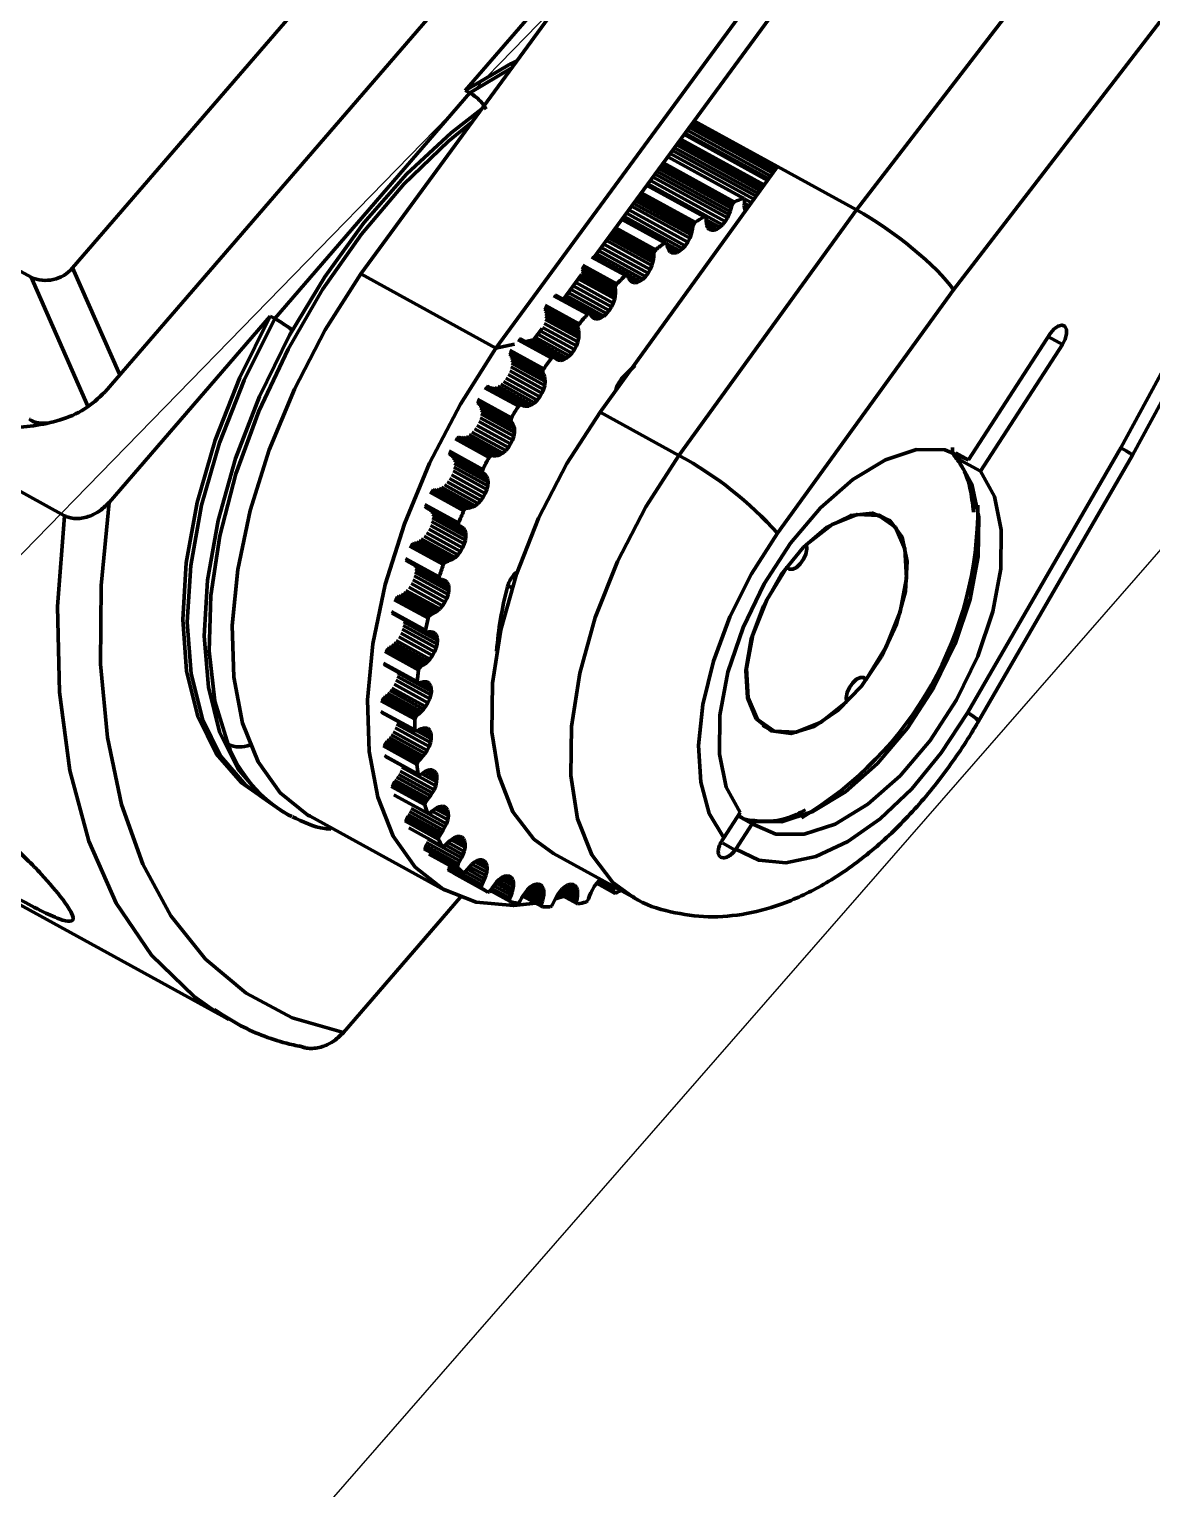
# Model space of a CAD drawing. Header units: millimetres. Extents: x -419 to 9215, y 1224 to 3301.
# Drawn here: x 231.34 to 268.41, y 2658.71 to 2706.91 of the extents above; entities that cross this region are included whole.
import ezdxf

# ---------------------------------------------------------------- set-up
doc = ezdxf.new("R2010")
doc.units = ezdxf.units.MM
doc.layers.add('Net 0.35', color=20, linetype='Continuous', lineweight=35)
doc.layers.add('Net 0.7', color=7, linetype='Continuous', lineweight=70)
doc.styles.get("Standard").update_dxf_attribs({"font": 'arial.ttf'})
doc.dimstyles.new('SLDDIMSTYLE0', dxfattribs={"dimtxt": 0.18, "dimasz": 3.302, "dimexe": 0, "dimexo": 0.0625, "dimgap": 0, "dimtad": 0, "dimtih": 1, "dimtoh": 1, "dimdec": 0, "dimrnd": 1e-09, "dimzin": 0, "dimdsep": 46, "dimtxsty": 'Standard', "dimsah": 1, "dimcen": 0.09, "dimadec": 0, "dimazin": 0, "dimtfac": 3.302, "dimtdec": 0, "dimtofl": 0, "dimtmove": 0, "dimatfit": 3, "dimfxl": 1, "dimfrac": 2, "dimtolj": 1, "dimtzin": 0, "dimarcsym": 0})
doc.dimstyles.new('SLDDIMSTYLE1', dxfattribs={"dimtxt": 0.18, "dimasz": 1.016, "dimexe": 0, "dimexo": 0.0625, "dimgap": 0, "dimtad": 0, "dimtih": 1, "dimtoh": 1, "dimdec": 0, "dimrnd": 1e-09, "dimzin": 0, "dimdsep": 46, "dimtxsty": 'Standard', "dimblk1": 'DOT', "dimblk2": 'DOT', "dimsah": 1, "dimcen": 0.09, "dimadec": 0, "dimazin": 0, "dimtfac": 1.016, "dimtdec": 0, "dimtofl": 0, "dimtmove": 0, "dimatfit": 3, "dimldrblk": 'DOT', "dimfxl": 1, "dimfrac": 2, "dimtolj": 1, "dimtzin": 0, "dimarcsym": 0})

# ---------------------------------------------------------------- blocks, each defined once
blk = doc.blocks.new('_Dot')
at = {"color": 0, "linetype": 'ByBlock', "lineweight": -2}
blk.add_line((-0.5, 0), (-1, 0), dxfattribs=at)
at = {"color": 0, "linetype": 'ByBlock', "const_width": 0.5}
blk.add_lwpolyline([(-0.25, 0, 1), (0.25, 0, 1)], format="xyb", close=True, dxfattribs=at)

msp = doc.modelspace()

# ---------------------------------------------------------------- linework, layer by layer
at = {"layer": 'Net 0.7', "color": 7, "linetype": 'Continuous', "lineweight": 70}
for p, q in [((279.267, 2740.727), (246.754, 2696.375)), ((278.033, 2737.619), (250.004, 2699.385)), ((258.657, 2700.94), (274.948, 2722.109)), ((278.108, 2719.411), (261.866, 2698.305)), ((267.393, 2693.084), (280.444, 2717.205)), ((267.779, 2692.843), (280.851, 2717.002)), ((253.584, 2714.231), (242.29, 2698.825)), ((252.273, 2712.443), (245.745, 2704.888)), ((232.77, 2699.026), (244.114, 2712.153)), ((233.851, 2694.931), (248.861, 2712.302)), ((217.792, 2706.189), (231.406, 2698.717)), ((245.894, 2704.806), (239.452, 2697.351)), ((245.745, 2704.888), (245.894, 2704.806)), ((255.957, 2702.237), (253.204, 2703.749)), ((256.004, 2702.301), (253.25, 2703.812)), ((256.033, 2702.342), (253.28, 2703.853)), ((253.3, 2703.88), (256.053, 2702.369)), ((255.583, 2701.719), (252.825, 2703.233)), ((255.617, 2701.767), (252.86, 2703.28)), ((255.726, 2701.917), (252.97, 2703.43)), ((255.761, 2701.966), (253.005, 2703.479)), ((255.829, 2702.059), (253.074, 2703.572)), ((255.897, 2702.153), (253.142, 2703.665)), ((255.274, 2701.291), (252.513, 2702.807)), ((255.344, 2701.389), (252.584, 2702.904)), ((255.412, 2701.482), (252.652, 2702.996)), ((255.478, 2701.573), (252.719, 2703.088)), ((255.537, 2701.655), (252.778, 2703.169)), ((232.512, 2690.843), (211.681, 2702.276)), ((256.053, 2702.369), (250.195, 2694.259)), ((254.523, 2700.994), (252.142, 2702.301)), ((254.546, 2701.088), (252.198, 2702.376)), ((254.577, 2701.159), (252.244, 2702.44)), ((254.627, 2701.206), (252.283, 2702.493)), ((254.916, 2701.323), (252.427, 2702.689)), ((254.957, 2701.313), (252.434, 2702.698)), ((256.053, 2702.369), (258.657, 2700.94)), ((253.675, 2700.71), (251.75, 2701.766)), ((254.236, 2700.449), (251.775, 2701.8)), ((254.323, 2700.553), (251.854, 2701.908)), ((254.401, 2700.677), (251.942, 2702.027)), ((254.45, 2700.785), (252.012, 2702.123)), ((254.49, 2700.889), (252.078, 2702.213)), ((253.249, 2700.319), (251.424, 2701.321)), ((253.262, 2700.409), (251.475, 2701.39)), ((253.286, 2700.481), (251.519, 2701.451)), ((253.334, 2700.535), (251.561, 2701.508)), ((253.63, 2700.709), (251.737, 2701.748)), ((254.957, 2701.313), (254.916, 2701.323)), ((254.967, 2701.259), (254.957, 2701.313)), ((255.191, 2701.175), (254.959, 2701.303)), ((253.009, 2699.759), (251.062, 2700.828)), ((253.09, 2699.874), (251.146, 2700.941)), ((253.158, 2700.005), (251.233, 2701.061)), ((253.197, 2700.113), (251.301, 2701.154)), ((253.227, 2700.217), (251.364, 2701.239)), ((252.799, 2692.829), (258.657, 2700.94)), ((254.49, 2700.889), (254.45, 2700.785)), ((254.523, 2700.994), (254.49, 2700.889)), ((254.546, 2701.088), (254.523, 2700.994)), ((254.577, 2701.159), (254.546, 2701.088)), ((254.627, 2701.206), (254.577, 2701.159)), ((254.957, 2701.079), (254.958, 2701.171)), ((254.965, 2700.994), (254.957, 2701.079)), ((254.958, 2701.171), (254.967, 2701.259)), ((255.117, 2701.073), (254.958, 2701.161)), ((255.055, 2700.988), (254.961, 2701.04)), ((254.981, 2700.913), (254.965, 2700.994)), ((255.008, 2700.923), (254.975, 2700.941)), ((254.99, 2700.897), (254.981, 2700.913)), ((252.03, 2699.626), (250.712, 2700.349)), ((252.326, 2699.852), (250.915, 2700.627)), ((252.373, 2699.863), (250.934, 2700.653)), ((252.921, 2699.663), (250.987, 2700.725)), ((253.249, 2700.319), (253.227, 2700.217)), ((253.262, 2700.409), (253.249, 2700.319)), ((253.286, 2700.481), (253.262, 2700.409)), ((253.334, 2700.535), (253.286, 2700.481)), ((253.675, 2700.71), (253.63, 2700.709)), ((253.692, 2700.662), (253.675, 2700.71)), ((253.694, 2700.581), (253.692, 2700.662)), ((254.144, 2700.366), (253.693, 2700.613)), ((253.705, 2700.498), (253.694, 2700.581)), ((253.724, 2700.423), (253.705, 2700.498)), ((254.051, 2700.307), (253.705, 2700.496)), ((253.751, 2700.353), (253.724, 2700.423)), ((253.961, 2700.274), (253.733, 2700.4)), ((253.808, 2700.297), (253.751, 2700.353)), ((253.879, 2700.271), (253.779, 2700.326)), ((254.144, 2700.366), (254.051, 2700.307)), ((254.236, 2700.449), (254.144, 2700.366)), ((254.323, 2700.553), (254.236, 2700.449)), ((254.401, 2700.677), (254.323, 2700.553)), ((254.45, 2700.785), (254.401, 2700.677)), ((251.907, 2699.105), (250.404, 2699.93)), ((251.935, 2699.212), (250.468, 2700.017)), ((251.954, 2699.313), (250.526, 2700.097)), ((251.965, 2699.411), (250.58, 2700.17)), ((251.967, 2699.495), (250.625, 2700.232)), ((251.985, 2699.566), (250.667, 2700.289)), ((252.373, 2699.863), (252.326, 2699.852)), ((252.398, 2699.825), (252.373, 2699.863)), ((253.09, 2699.874), (253.009, 2699.759)), ((253.158, 2700.005), (253.09, 2699.874)), ((253.197, 2700.113), (253.158, 2700.005)), ((253.227, 2700.217), (253.197, 2700.113)), ((253.879, 2700.271), (253.808, 2700.297)), ((253.961, 2700.274), (253.879, 2700.271)), ((254.051, 2700.307), (253.961, 2700.274)), ((251.032, 2698.772), (249.916, 2699.385)), ((251.082, 2698.794), (249.966, 2699.406)), ((251.512, 2698.584), (250.019, 2699.404)), ((251.605, 2698.651), (250.08, 2699.488)), ((251.695, 2698.741), (250.153, 2699.587)), ((251.778, 2698.849), (250.233, 2699.697)), ((251.85, 2698.971), (250.318, 2699.812)), ((251.965, 2699.411), (251.954, 2699.313)), ((251.967, 2699.495), (251.965, 2699.411)), ((251.985, 2699.566), (251.967, 2699.495)), ((252.03, 2699.626), (251.985, 2699.566)), ((252.411, 2699.752), (252.398, 2699.825)), ((252.829, 2699.588), (252.398, 2699.824)), ((252.432, 2699.68), (252.411, 2699.752)), ((252.736, 2699.537), (252.423, 2699.709)), ((252.462, 2699.616), (252.432, 2699.68)), ((252.648, 2699.515), (252.461, 2699.617)), ((252.5, 2699.559), (252.462, 2699.616)), ((252.568, 2699.521), (252.5, 2699.559)), ((252.648, 2699.515), (252.568, 2699.521)), ((252.736, 2699.537), (252.648, 2699.515)), ((252.829, 2699.588), (252.736, 2699.537)), ((252.921, 2699.663), (252.829, 2699.588)), ((253.009, 2699.759), (252.921, 2699.663)), ((250.692, 2698.365), (249.576, 2698.978)), ((250.7, 2698.289), (249.584, 2698.901)), ((250.702, 2698.434), (249.586, 2699.046)), ((250.742, 2698.498), (249.626, 2699.111)), ((251.85, 2698.971), (251.778, 2698.849)), ((251.907, 2699.105), (251.85, 2698.971)), ((251.935, 2699.212), (251.907, 2699.105)), ((251.954, 2699.313), (251.935, 2699.212)), ((246.754, 2696.375), (242.29, 2698.825)), ((249.584, 2698.811), (248.982, 2697.99)), ((250.57, 2697.737), (249.305, 2698.431)), ((250.631, 2697.865), (249.39, 2698.546)), ((250.676, 2697.999), (249.473, 2698.659)), ((250.692, 2698.102), (249.531, 2698.739)), ((250.7, 2698.198), (249.584, 2698.811)), ((250.702, 2698.434), (250.692, 2698.365)), ((250.742, 2698.498), (250.702, 2698.434)), ((251.082, 2698.794), (251.032, 2698.772)), ((251.113, 2698.764), (251.082, 2698.794)), ((251.136, 2698.701), (251.113, 2698.764)), ((251.168, 2698.641), (251.136, 2698.701)), ((251.42, 2698.543), (251.137, 2698.699)), ((251.208, 2698.591), (251.168, 2698.641)), ((251.334, 2698.53), (251.196, 2698.606)), ((251.256, 2698.549), (251.208, 2698.591)), ((251.334, 2698.53), (251.256, 2698.549)), ((251.42, 2698.543), (251.334, 2698.53)), ((251.512, 2698.584), (251.42, 2698.543)), ((251.605, 2698.651), (251.512, 2698.584)), ((251.695, 2698.741), (251.605, 2698.651)), ((251.778, 2698.849), (251.695, 2698.741)), ((249.777, 2697.493), (248.661, 2698.105)), ((249.828, 2697.524), (248.713, 2698.136)), ((249.866, 2697.505), (248.75, 2698.117)), ((250.224, 2697.377), (249.018, 2698.039)), ((250.317, 2697.436), (249.075, 2698.118)), ((250.409, 2697.518), (249.145, 2698.212)), ((250.494, 2697.62), (249.223, 2698.318)), ((250.676, 2697.999), (250.631, 2697.865)), ((250.692, 2698.102), (250.676, 2697.999)), ((250.692, 2698.365), (250.7, 2698.289)), ((250.7, 2698.198), (250.692, 2698.102)), ((250.7, 2698.289), (250.7, 2698.198)), ((261.866, 2698.305), (256.056, 2690.26)), ((239.303, 2697.433), (233.982, 2691.275)), ((239.303, 2697.433), (239.452, 2697.351)), ((249.463, 2697.046), (248.347, 2697.658)), ((249.465, 2697.11), (248.35, 2697.722)), ((249.481, 2696.978), (248.366, 2697.591)), ((249.493, 2696.896), (248.377, 2697.509)), ((249.497, 2696.808), (248.381, 2697.421)), ((249.501, 2697.177), (248.385, 2697.79)), ((249.828, 2697.524), (249.777, 2697.493)), ((249.866, 2697.505), (249.828, 2697.524)), ((249.898, 2697.453), (249.866, 2697.505)), ((250.132, 2697.345), (249.878, 2697.485)), ((249.94, 2697.407), (249.898, 2697.453)), ((250.317, 2697.436), (250.224, 2697.377)), ((250.409, 2697.518), (250.317, 2697.436)), ((250.494, 2697.62), (250.409, 2697.518)), ((250.57, 2697.737), (250.494, 2697.62)), ((250.631, 2697.865), (250.57, 2697.737)), ((248.277, 2697.029), (248, 2696.651)), ((249.345, 2696.326), (248.216, 2696.946)), ((249.411, 2696.45), (248.295, 2697.062)), ((249.461, 2696.579), (248.345, 2697.192)), ((249.492, 2696.711), (248.376, 2697.323)), ((249.465, 2697.11), (249.463, 2697.046)), ((249.463, 2697.046), (249.481, 2696.978)), ((249.501, 2697.177), (249.465, 2697.11)), ((249.481, 2696.978), (249.493, 2696.896)), ((249.99, 2697.37), (249.94, 2697.407)), ((250.047, 2697.344), (249.965, 2697.389)), ((250.047, 2697.344), (249.99, 2697.37)), ((250.132, 2697.345), (250.047, 2697.344)), ((250.224, 2697.377), (250.132, 2697.345)), ((248.591, 2696.043), (247.475, 2696.655)), ((248.642, 2696.083), (247.526, 2696.695)), ((248.684, 2696.074), (247.568, 2696.687)), ((248.899, 2695.971), (247.783, 2696.584)), ((248.991, 2695.993), (247.875, 2696.605)), ((248, 2696.651), (247.891, 2696.51)), ((249.085, 2696.043), (247.969, 2696.656)), ((249.178, 2696.118), (248.06, 2696.732)), ((249.266, 2696.214), (248.135, 2696.835)), ((249.461, 2696.579), (249.411, 2696.45)), ((249.492, 2696.711), (249.461, 2696.579)), ((249.497, 2696.808), (249.492, 2696.711)), ((249.493, 2696.896), (249.497, 2696.808)), ((262.361, 2692.683), (265.071, 2696.866)), ((265.464, 2696.494), (262.755, 2692.311)), ((248.304, 2695.623), (247.188, 2696.236)), ((248.309, 2695.565), (247.193, 2696.178)), ((248.333, 2695.693), (247.217, 2696.305)), ((248.338, 2695.508), (247.222, 2696.121)), ((248.36, 2695.437), (247.245, 2696.05)), ((248.642, 2696.083), (248.591, 2696.043)), ((248.684, 2696.074), (248.642, 2696.083)), ((248.725, 2696.035), (248.684, 2696.074)), ((248.834, 2695.982), (248.709, 2696.05)), ((248.777, 2696.003), (248.725, 2696.035)), ((248.834, 2695.982), (248.777, 2696.003)), ((248.899, 2695.971), (248.834, 2695.982)), ((248.991, 2695.993), (248.899, 2695.971)), ((249.085, 2696.043), (248.991, 2695.993)), ((249.178, 2696.118), (249.085, 2696.043)), ((249.266, 2696.214), (249.178, 2696.118)), ((249.345, 2696.326), (249.266, 2696.214)), ((249.411, 2696.45), (249.345, 2696.326)), ((248.273, 2694.888), (247.157, 2695.5)), ((248.328, 2695.015), (247.213, 2695.627)), ((248.366, 2695.143), (247.25, 2695.756)), ((248.375, 2695.358), (247.259, 2695.971)), ((248.383, 2695.27), (247.267, 2695.882)), ((248.333, 2695.693), (248.304, 2695.623)), ((248.304, 2695.623), (248.309, 2695.565)), ((248.309, 2695.565), (248.338, 2695.508)), ((248.338, 2695.508), (248.36, 2695.437)), ((250.947, 2695.405), (251.341, 2695.807)), ((247.498, 2694.454), (246.382, 2695.067)), ((247.548, 2694.503), (246.432, 2695.115)), ((247.594, 2694.505), (246.479, 2695.118)), ((247.644, 2694.479), (246.528, 2695.092)), ((247.703, 2694.462), (246.587, 2695.075)), ((247.767, 2694.457), (246.651, 2695.069)), ((247.838, 2694.462), (246.722, 2695.075)), ((247.934, 2694.503), (246.818, 2695.116)), ((248.029, 2694.571), (246.913, 2695.183)), ((248.12, 2694.66), (247.004, 2695.273)), ((248.202, 2694.768), (247.084, 2695.381)), ((248.328, 2695.015), (248.273, 2694.888)), ((248.366, 2695.143), (248.328, 2695.015)), ((248.36, 2695.437), (248.375, 2695.358)), ((248.383, 2695.27), (248.366, 2695.143)), ((248.375, 2695.358), (248.383, 2695.27)), ((247.243, 2694.008), (246.127, 2694.621)), ((247.256, 2693.957), (246.14, 2694.569)), ((247.266, 2694.078), (246.15, 2694.691)), ((248.029, 2694.571), (247.934, 2694.503)), ((248.12, 2694.66), (248.029, 2694.571)), ((248.202, 2694.768), (248.12, 2694.66)), ((248.273, 2694.888), (248.202, 2694.768)), ((247.293, 2693.912), (246.177, 2694.525)), ((247.327, 2693.853), (246.211, 2694.466)), ((247.346, 2693.464), (246.23, 2694.077)), ((247.353, 2693.786), (246.237, 2694.398)), ((247.37, 2693.589), (246.254, 2694.202)), ((247.372, 2693.707), (246.256, 2694.32)), ((247.266, 2694.078), (247.243, 2694.008)), ((247.548, 2694.503), (247.498, 2694.454)), ((247.594, 2694.505), (247.548, 2694.503)), ((247.644, 2694.479), (247.594, 2694.505)), ((247.703, 2694.462), (247.644, 2694.479)), ((247.767, 2694.457), (247.703, 2694.462)), ((247.838, 2694.462), (247.767, 2694.457)), ((247.934, 2694.503), (247.838, 2694.462)), ((250.195, 2694.259), (252.799, 2692.829)), ((247.08, 2692.993), (245.964, 2693.606)), ((247.166, 2693.095), (246.05, 2693.708)), ((247.241, 2693.212), (246.125, 2693.824)), ((247.302, 2693.336), (246.186, 2693.949)), ((247.243, 2694.008), (247.256, 2693.957)), ((247.256, 2693.957), (247.293, 2693.912)), ((247.293, 2693.912), (247.327, 2693.853)), ((247.327, 2693.853), (247.353, 2693.786)), ((247.37, 2693.589), (247.346, 2693.464)), ((247.353, 2693.786), (247.372, 2693.707)), ((247.372, 2693.707), (247.37, 2693.589)), ((246.524, 2692.763), (245.408, 2693.376)), ((246.571, 2692.818), (245.456, 2693.431)), ((246.621, 2692.832), (245.505, 2693.444)), ((246.677, 2692.82), (245.561, 2693.432)), ((246.743, 2692.818), (245.627, 2693.431)), ((246.813, 2692.828), (245.697, 2693.441)), ((246.888, 2692.85), (245.772, 2693.463)), ((246.986, 2692.91), (245.871, 2693.522)), ((247.166, 2693.095), (247.08, 2692.993)), ((247.241, 2693.212), (247.166, 2693.095)), ((247.302, 2693.336), (247.241, 2693.212)), ((247.346, 2693.464), (247.302, 2693.336)), ((262.326, 2684.337), (267.393, 2693.084)), ((246.306, 2692.3), (245.19, 2692.913)), ((246.322, 2692.369), (245.206, 2692.981)), ((246.327, 2692.257), (245.211, 2692.87)), ((246.372, 2692.225), (245.256, 2692.838)), ((246.416, 2692.18), (245.3, 2692.793)), ((246.452, 2692.125), (245.336, 2692.738)), ((246.482, 2692.059), (245.366, 2692.671)), ((246.571, 2692.818), (246.524, 2692.763)), ((246.621, 2692.832), (246.571, 2692.818)), ((246.677, 2692.82), (246.621, 2692.832)), ((246.743, 2692.818), (246.677, 2692.82)), ((246.813, 2692.828), (246.743, 2692.818)), ((246.888, 2692.85), (246.813, 2692.828)), ((246.986, 2692.91), (246.888, 2692.85)), ((247.08, 2692.993), (246.986, 2692.91)), ((261.936, 2692.916), (262.361, 2692.683)), ((262.755, 2692.311), (262.011, 2692.719)), ((262.691, 2684.058), (267.779, 2692.843)), ((246.404, 2691.58), (245.288, 2692.193)), ((246.454, 2691.707), (245.338, 2692.32)), ((246.485, 2691.833), (245.369, 2692.446)), ((246.495, 2691.952), (245.379, 2692.564)), ((246.322, 2692.369), (246.306, 2692.3)), ((246.306, 2692.3), (246.327, 2692.257)), ((246.327, 2692.257), (246.372, 2692.225)), ((246.372, 2692.225), (246.416, 2692.18)), ((246.416, 2692.18), (246.452, 2692.125)), ((246.452, 2692.125), (246.482, 2692.059)), ((245.734, 2691.068), (244.618, 2691.68)), ((245.786, 2691.092), (244.67, 2691.704)), ((245.848, 2691.094), (244.732, 2691.707)), ((245.919, 2691.108), (244.803, 2691.721)), ((245.992, 2691.134), (244.877, 2691.746)), ((246.071, 2691.171), (244.955, 2691.783)), ((246.169, 2691.248), (245.053, 2691.86)), ((246.259, 2691.345), (245.143, 2691.958)), ((246.338, 2691.458), (245.222, 2692.07)), ((246.454, 2691.707), (246.404, 2691.58)), ((246.485, 2691.833), (246.454, 2691.707)), ((246.482, 2692.059), (246.495, 2691.952)), ((246.495, 2691.952), (246.485, 2691.833)), ((245.522, 2690.603), (244.407, 2691.216)), ((245.69, 2691.007), (244.574, 2691.62)), ((246.071, 2691.171), (245.992, 2691.134)), ((246.169, 2691.248), (246.071, 2691.171)), ((246.259, 2691.345), (246.169, 2691.248)), ((246.338, 2691.458), (246.259, 2691.345)), ((246.404, 2691.58), (246.338, 2691.458)), ((245.514, 2690.538), (244.398, 2691.15)), ((245.542, 2690.503), (244.426, 2691.116)), ((245.693, 2690.414), (244.577, 2691.026)), ((245.734, 2690.361), (244.618, 2690.973)), ((245.761, 2690.267), (244.645, 2690.88)), ((245.765, 2690.158), (244.649, 2690.77)), ((245.734, 2691.068), (245.69, 2691.007)), ((245.786, 2691.092), (245.734, 2691.068)), ((245.848, 2691.094), (245.786, 2691.092)), ((245.919, 2691.108), (245.848, 2691.094)), ((245.992, 2691.134), (245.919, 2691.108)), ((259.584, 2690.773), (259.377, 2690.887)), ((245.584, 2689.664), (244.468, 2690.276)), ((245.655, 2689.784), (244.539, 2690.397)), ((245.71, 2689.91), (244.595, 2690.523)), ((245.748, 2690.037), (244.632, 2690.649)), ((245.522, 2690.603), (245.514, 2690.538)), ((245.514, 2690.538), (245.542, 2690.503)), ((245.542, 2690.503), (245.595, 2690.486)), ((245.647, 2690.455), (245.586, 2690.489)), ((245.595, 2690.486), (245.647, 2690.455)), ((245.647, 2690.455), (245.693, 2690.414)), ((245.693, 2690.414), (245.734, 2690.361)), ((245.734, 2690.361), (245.761, 2690.267)), ((245.761, 2690.267), (245.765, 2690.158)), ((245.015, 2689.225), (243.899, 2689.838)), ((245.055, 2689.29), (243.939, 2689.903)), ((245.108, 2689.324), (243.992, 2689.936)), ((245.174, 2689.341), (244.058, 2689.953)), ((245.248, 2689.37), (244.132, 2689.983)), ((245.324, 2689.41), (244.208, 2690.023)), ((245.404, 2689.462), (244.288, 2690.075)), ((245.499, 2689.555), (244.383, 2690.167)), ((245.655, 2689.784), (245.584, 2689.664)), ((245.71, 2689.91), (245.655, 2689.784)), ((245.748, 2690.037), (245.71, 2689.91)), ((245.765, 2690.158), (245.748, 2690.037)), ((257.012, 2689.887), (256.998, 2689.894)), ((244.885, 2688.76), (243.769, 2689.372)), ((244.886, 2688.821), (243.77, 2689.433)), ((244.919, 2688.735), (243.803, 2689.348)), ((245.055, 2689.29), (245.015, 2689.225)), ((245.108, 2689.324), (245.055, 2689.29)), ((245.174, 2689.341), (245.108, 2689.324)), ((245.248, 2689.37), (245.174, 2689.341)), ((245.324, 2689.41), (245.248, 2689.37)), ((245.404, 2689.462), (245.324, 2689.41)), ((245.499, 2689.555), (245.404, 2689.462)), ((245.584, 2689.664), (245.499, 2689.555)), ((245.175, 2688.239), (244.059, 2688.852)), ((245.185, 2688.573), (244.069, 2689.186)), ((245.199, 2688.362), (244.083, 2688.975)), ((245.203, 2688.475), (244.087, 2689.088)), ((244.886, 2688.821), (244.885, 2688.76)), ((244.885, 2688.76), (244.919, 2688.735)), ((256.365, 2689.139), (256.353, 2689.145)), ((244.823, 2687.697), (243.707, 2688.309)), ((244.902, 2687.762), (243.786, 2688.375)), ((244.993, 2687.868), (243.877, 2688.481)), ((245.07, 2687.987), (243.954, 2688.599)), ((245.131, 2688.112), (244.015, 2688.725)), ((244.919, 2688.735), (244.979, 2688.732)), ((244.979, 2688.732), (245.039, 2688.716)), ((245.144, 2688.652), (245.015, 2688.722)), ((245.039, 2688.716), (245.093, 2688.69)), ((245.093, 2688.69), (245.144, 2688.652)), ((245.144, 2688.652), (245.185, 2688.573)), ((245.199, 2688.362), (245.175, 2688.239)), ((245.185, 2688.573), (245.203, 2688.475)), ((245.203, 2688.475), (245.199, 2688.362)), ((244.515, 2687.457), (243.399, 2688.069)), ((244.549, 2687.525), (243.433, 2688.138)), ((244.601, 2687.568), (243.485, 2688.18)), ((244.67, 2687.598), (243.554, 2688.211)), ((244.746, 2687.643), (243.63, 2688.255)), ((244.993, 2687.868), (244.902, 2687.762)), ((245.07, 2687.987), (244.993, 2687.868)), ((245.131, 2688.112), (245.07, 2687.987)), ((245.175, 2688.239), (245.131, 2688.112)), ((244.426, 2687.061), (243.31, 2687.674)), ((244.433, 2687.006), (243.317, 2687.618)), ((244.821, 2686.721), (243.705, 2687.333)), ((244.549, 2687.525), (244.515, 2687.457)), ((244.601, 2687.568), (244.549, 2687.525)), ((244.67, 2687.598), (244.601, 2687.568)), ((244.746, 2687.643), (244.67, 2687.598)), ((244.823, 2687.697), (244.746, 2687.643)), ((244.902, 2687.762), (244.823, 2687.697)), ((244.661, 2686.226), (243.545, 2686.839)), ((244.729, 2686.351), (243.613, 2686.964)), ((244.779, 2686.479), (243.663, 2687.091)), ((244.81, 2686.604), (243.694, 2687.217)), ((244.426, 2687.061), (244.433, 2687.006)), ((244.433, 2687.006), (244.473, 2686.992)), ((244.473, 2686.992), (244.537, 2687.003)), ((244.81, 2686.824), (244.497, 2686.996)), ((244.537, 2687.003), (244.604, 2687.003)), ((244.604, 2687.003), (244.666, 2686.992)), ((244.778, 2686.908), (244.607, 2687.002)), ((244.666, 2686.992), (244.725, 2686.969)), ((244.725, 2686.969), (244.778, 2686.908)), ((244.778, 2686.908), (244.81, 2686.824)), ((244.81, 2686.824), (244.821, 2686.721)), ((244.199, 2685.742), (243.083, 2686.355)), ((244.227, 2685.812), (243.111, 2686.425)), ((244.278, 2685.863), (243.162, 2686.475)), ((244.348, 2685.907), (243.232, 2686.519)), ((244.425, 2685.965), (243.309, 2686.577)), ((244.5, 2686.031), (243.384, 2686.644)), ((244.576, 2686.109), (243.46, 2686.722)), ((244.729, 2686.351), (244.661, 2686.226)), ((244.779, 2686.479), (244.729, 2686.351)), ((244.81, 2686.604), (244.779, 2686.479)), ((244.821, 2686.721), (244.81, 2686.604)), ((244.154, 2685.364), (243.038, 2685.977)), ((244.168, 2685.316), (243.052, 2685.928)), ((244.278, 2685.863), (244.227, 2685.812)), ((244.348, 2685.907), (244.278, 2685.863)), ((244.425, 2685.965), (244.348, 2685.907)), ((244.5, 2686.031), (244.425, 2685.965)), ((244.576, 2686.109), (244.5, 2686.031)), ((244.661, 2686.226), (244.576, 2686.109)), ((217.102, 2685.642), (237.932, 2674.209)), ((244.568, 2684.794), (243.452, 2685.406)), ((244.606, 2684.921), (243.49, 2685.534)), ((244.624, 2685.041), (243.508, 2685.654)), ((244.227, 2685.812), (244.199, 2685.742)), ((258.979, 2685.438), (258.848, 2685.51)), ((244.215, 2684.303), (243.099, 2684.916)), ((244.29, 2684.373), (243.174, 2684.986)), ((244.363, 2684.451), (243.247, 2685.064)), ((244.435, 2684.54), (243.319, 2685.152)), ((244.511, 2684.665), (243.395, 2685.278)), ((244.154, 2685.364), (244.168, 2685.316)), ((244.168, 2685.316), (244.212, 2685.313)), ((244.212, 2685.313), (244.28, 2685.337)), ((244.62, 2685.149), (244.279, 2685.337)), ((244.28, 2685.337), (244.352, 2685.353)), ((244.352, 2685.353), (244.42, 2685.358)), ((244.596, 2685.24), (244.386, 2685.356)), ((244.42, 2685.358), (244.486, 2685.351)), ((244.551, 2685.309), (244.471, 2685.353)), ((244.486, 2685.351), (244.551, 2685.309)), ((244.551, 2685.309), (244.596, 2685.24)), ((244.606, 2684.921), (244.568, 2684.794)), ((244.596, 2685.24), (244.62, 2685.149)), ((244.624, 2685.041), (244.606, 2684.921)), ((244.62, 2685.149), (244.624, 2685.041)), ((244.075, 2684.12), (242.959, 2684.732)), ((244.097, 2684.189), (242.981, 2684.802)), ((244.145, 2684.247), (243.029, 2684.86)), ((244.363, 2684.451), (244.29, 2684.373)), ((244.435, 2684.54), (244.363, 2684.451)), ((244.511, 2684.665), (244.435, 2684.54)), ((244.568, 2684.794), (244.511, 2684.665)), ((244.075, 2683.768), (242.959, 2684.38)), ((244.096, 2683.727), (242.98, 2684.34)), ((244.592, 2683.35), (243.476, 2683.962)), ((244.097, 2684.189), (244.075, 2684.12)), ((244.145, 2684.247), (244.097, 2684.189)), ((244.215, 2684.303), (244.145, 2684.247)), ((244.29, 2684.373), (244.215, 2684.303)), ((244.345, 2682.904), (243.23, 2683.517)), ((244.414, 2682.992), (243.298, 2683.605)), ((244.48, 2683.089), (243.364, 2683.701)), ((244.546, 2683.22), (243.43, 2683.832)), ((244.075, 2683.768), (244.096, 2683.727)), ((244.096, 2683.727), (244.144, 2683.735)), ((244.616, 2683.473), (244.141, 2683.734)), ((244.144, 2683.735), (244.214, 2683.773)), ((244.214, 2683.773), (244.289, 2683.804)), ((244.62, 2683.586), (244.251, 2683.789)), ((244.289, 2683.804), (244.361, 2683.824)), ((244.603, 2683.683), (244.351, 2683.821)), ((244.361, 2683.824), (244.433, 2683.834)), ((244.566, 2683.759), (244.431, 2683.833)), ((244.433, 2683.834), (244.509, 2683.811)), ((244.509, 2683.811), (244.566, 2683.759)), ((244.566, 2683.759), (244.603, 2683.683)), ((244.616, 2683.473), (244.592, 2683.35)), ((244.603, 2683.683), (244.62, 2683.586)), ((244.62, 2683.586), (244.616, 2683.473)), ((255.552, 2683.918), (255.759, 2683.804)), ((244.147, 2682.625), (243.031, 2683.237)), ((244.161, 2682.693), (243.045, 2683.305)), ((244.206, 2682.757), (243.09, 2683.369)), ((244.274, 2682.823), (243.158, 2683.436)), ((244.414, 2682.992), (244.345, 2682.904)), ((244.48, 2683.089), (244.414, 2682.992)), ((244.546, 2683.22), (244.48, 2683.089)), ((244.592, 2683.35), (244.546, 2683.22)), ((244.19, 2682.307), (243.074, 2682.919)), ((244.218, 2682.275), (243.102, 2682.888)), ((244.766, 2681.923), (243.65, 2682.535)), ((244.161, 2682.693), (244.147, 2682.625)), ((244.206, 2682.757), (244.161, 2682.693)), ((244.274, 2682.823), (244.206, 2682.757)), ((244.345, 2682.904), (244.274, 2682.823)), ((244.459, 2681.424), (243.343, 2682.037)), ((244.523, 2681.501), (243.407, 2682.113)), ((244.59, 2681.591), (243.474, 2682.203)), ((244.652, 2681.686), (243.536, 2682.298)), ((244.712, 2681.789), (243.596, 2682.401)), ((244.19, 2682.307), (244.218, 2682.275)), ((244.218, 2682.275), (244.269, 2682.293)), ((244.269, 2682.293), (244.339, 2682.344)), ((244.798, 2682.051), (244.307, 2682.321)), ((244.339, 2682.344), (244.416, 2682.39)), ((244.809, 2682.168), (244.411, 2682.387)), ((244.416, 2682.39), (244.491, 2682.425)), ((244.491, 2682.425), (244.567, 2682.451)), ((244.799, 2682.271), (244.508, 2682.431)), ((244.567, 2682.451), (244.651, 2682.448)), ((244.769, 2682.354), (244.595, 2682.45)), ((244.651, 2682.448), (244.719, 2682.414)), ((244.719, 2682.414), (244.769, 2682.354)), ((244.798, 2682.051), (244.766, 2681.923)), ((244.769, 2682.354), (244.799, 2682.271)), ((244.809, 2682.168), (244.798, 2682.051)), ((244.799, 2682.271), (244.809, 2682.168)), ((239.032, 2681.549), (239.034, 2681.548)), ((244.412, 2681.292), (243.296, 2681.904)), ((244.419, 2681.356), (243.303, 2681.969)), ((244.498, 2681.014), (243.382, 2681.627)), ((244.533, 2680.992), (243.417, 2681.605)), ((244.59, 2681.591), (244.523, 2681.501)), ((244.652, 2681.686), (244.59, 2681.591)), ((244.712, 2681.789), (244.652, 2681.686)), ((244.766, 2681.923), (244.712, 2681.789)), ((239.744, 2681.049), (239.893, 2680.968)), ((245.018, 2680.461), (243.902, 2681.074)), ((245.073, 2680.562), (243.957, 2681.175)), ((244.419, 2681.356), (244.412, 2681.292)), ((244.459, 2681.424), (244.419, 2681.356)), ((244.523, 2681.501), (244.459, 2681.424)), ((244.585, 2681.021), (244.654, 2681.083)), ((244.654, 2681.083), (244.73, 2681.142)), ((245.165, 2680.803), (244.654, 2681.083)), ((244.73, 2681.142), (244.807, 2681.192)), ((245.184, 2680.926), (244.757, 2681.16)), ((244.807, 2681.192), (244.885, 2681.233)), ((245.181, 2681.035), (244.852, 2681.215)), ((244.885, 2681.233), (244.976, 2681.25)), ((245.157, 2681.125), (244.942, 2681.243)), ((244.976, 2681.25), (245.053, 2681.236)), ((245.114, 2681.193), (245.028, 2681.24)), ((245.053, 2681.236), (245.114, 2681.193)), ((245.114, 2681.193), (245.157, 2681.125)), ((245.157, 2681.125), (245.181, 2681.035)), ((245.181, 2681.035), (245.184, 2680.926)), ((254.28, 2680.206), (254.821, 2681.041)), ((239.893, 2680.968), (240.011, 2680.905)), ((240.62, 2680.914), (245.083, 2678.464)), ((244.864, 2680.21), (243.748, 2680.822)), ((244.864, 2680.149), (243.748, 2680.762)), ((244.898, 2680.28), (243.782, 2680.893)), ((244.958, 2680.364), (243.842, 2680.977)), ((244.498, 2681.014), (244.533, 2680.992)), ((244.533, 2680.992), (244.585, 2681.021)), ((245.124, 2680.669), (244.534, 2680.993)), ((245.073, 2680.562), (245.018, 2680.461)), ((245.124, 2680.669), (245.073, 2680.562)), ((245.165, 2680.803), (245.124, 2680.669)), ((245.184, 2680.926), (245.165, 2680.803)), ((255.214, 2680.669), (254.673, 2679.834)), ((254.746, 2680.926), (255.214, 2680.669)), ((244.992, 2679.919), (243.876, 2680.532)), ((245.62, 2679.542), (244.504, 2680.155)), ((244.898, 2680.28), (244.864, 2680.21)), ((244.864, 2680.21), (244.864, 2680.149)), ((244.958, 2680.364), (244.898, 2680.28)), ((245.018, 2680.461), (244.958, 2680.364)), ((245.15, 2680.018), (245.225, 2680.089)), ((245.225, 2680.089), (245.301, 2680.152)), ((245.735, 2679.885), (245.28, 2680.135)), ((245.301, 2680.152), (245.38, 2680.208)), ((245.74, 2680), (245.372, 2680.202)), ((245.38, 2680.208), (245.476, 2680.244)), ((245.723, 2680.098), (245.464, 2680.24)), ((245.476, 2680.244), (245.56, 2680.25)), ((245.686, 2680.174), (245.55, 2680.249)), ((245.56, 2680.25), (245.631, 2680.226)), ((245.631, 2680.226), (245.686, 2680.174)), ((245.686, 2680.174), (245.723, 2680.098)), ((245.723, 2680.098), (245.74, 2680)), ((254.28, 2680.206), (254.257, 2680.172)), ((245.486, 2679.278), (244.37, 2679.891)), ((245.494, 2679.224), (244.378, 2679.837)), ((245.514, 2679.35), (244.398, 2679.963)), ((245.567, 2679.44), (244.451, 2680.053)), ((245.66, 2679.046), (244.544, 2679.659)), ((244.992, 2679.919), (245.032, 2679.908)), ((245.032, 2679.908), (245.084, 2679.946)), ((245.084, 2679.946), (245.15, 2680.018)), ((245.666, 2679.646), (245.096, 2679.959)), ((245.708, 2679.754), (245.178, 2680.045)), ((245.666, 2679.646), (245.62, 2679.542)), ((245.708, 2679.754), (245.666, 2679.646)), ((245.735, 2679.885), (245.708, 2679.754)), ((245.74, 2680), (245.735, 2679.885)), ((248.659, 2679.687), (251.263, 2678.258)), ((254.651, 2679.8), (254.673, 2679.834)), ((246.271, 2678.583), (245.155, 2679.196)), ((246.287, 2678.536), (245.171, 2679.149)), ((246.292, 2678.655), (245.177, 2679.267)), ((245.514, 2679.35), (245.486, 2679.278)), ((245.486, 2679.278), (245.494, 2679.224)), ((245.567, 2679.44), (245.514, 2679.35)), ((245.62, 2679.542), (245.567, 2679.44)), ((245.756, 2679.092), (245.818, 2679.173)), ((246.382, 2678.853), (245.813, 2679.166)), ((245.818, 2679.173), (245.889, 2679.255)), ((246.419, 2678.957), (245.885, 2679.25)), ((245.889, 2679.255), (245.963, 2679.329)), ((245.963, 2679.329), (246.041, 2679.398)), ((246.45, 2679.065), (245.965, 2679.331)), ((246.041, 2679.398), (246.139, 2679.453)), ((246.463, 2679.19), (246.062, 2679.41)), ((246.139, 2679.453), (246.229, 2679.478)), ((246.454, 2679.295), (246.157, 2679.458)), ((246.229, 2679.478), (246.308, 2679.473)), ((246.423, 2679.379), (246.245, 2679.477)), ((246.308, 2679.473), (246.374, 2679.439)), ((246.374, 2679.439), (246.423, 2679.379)), ((246.423, 2679.379), (246.454, 2679.295)), ((246.463, 2679.19), (246.45, 2679.065)), ((246.454, 2679.295), (246.463, 2679.19)), ((246.488, 2678.415), (245.372, 2679.027)), ((245.66, 2679.046), (245.704, 2679.045)), ((245.704, 2679.045), (245.756, 2679.092)), ((246.339, 2678.749), (245.74, 2679.077)), ((246.292, 2678.655), (246.271, 2678.583)), ((246.339, 2678.749), (246.292, 2678.655)), ((246.382, 2678.853), (246.339, 2678.749)), ((246.419, 2678.957), (246.382, 2678.853)), ((246.45, 2679.065), (246.419, 2678.957)), ((246.641, 2678.566), (246.708, 2678.656)), ((246.708, 2678.656), (246.778, 2678.741)), ((247.288, 2678.409), (246.748, 2678.706)), ((246.778, 2678.741), (246.853, 2678.821)), ((247.315, 2678.513), (246.819, 2678.785)), ((246.853, 2678.821), (246.951, 2678.895)), ((247.334, 2678.617), (246.899, 2678.856)), ((246.951, 2678.895), (247.045, 2678.938)), ((247.333, 2678.733), (246.998, 2678.916)), ((247.045, 2678.938), (247.13, 2678.952)), ((247.309, 2678.826), (247.091, 2678.945)), ((247.13, 2678.952), (247.205, 2678.937)), ((247.266, 2678.894), (247.178, 2678.942)), ((247.205, 2678.937), (247.266, 2678.894)), ((247.266, 2678.894), (247.309, 2678.826)), ((247.309, 2678.826), (247.333, 2678.733)), ((247.333, 2678.733), (247.334, 2678.617)), ((247.894, 2678.581), (247.989, 2678.642)), ((248.34, 2678.42), (247.965, 2678.626)), ((247.989, 2678.642), (248.08, 2678.675)), ((248.324, 2678.524), (248.062, 2678.668)), ((248.08, 2678.675), (248.162, 2678.679)), ((248.287, 2678.602), (248.149, 2678.678)), ((248.162, 2678.679), (248.232, 2678.654)), ((248.232, 2678.654), (248.287, 2678.602)), ((249.041, 2678.596), (249.134, 2678.647)), ((249.134, 2678.647), (249.222, 2678.67)), ((249.446, 2678.478), (249.137, 2678.648)), ((249.222, 2678.67), (249.301, 2678.664)), ((249.416, 2678.568), (249.232, 2678.669)), ((249.301, 2678.664), (249.367, 2678.63)), ((249.367, 2678.63), (249.416, 2678.568)), ((250, 2678.595), (250.086, 2678.71)), ((250.652, 2678.389), (250.081, 2678.703)), ((250.086, 2678.71), (250.177, 2678.802)), ((250.642, 2678.444), (250.111, 2678.735)), ((250.65, 2678.532), (250.171, 2678.795)), ((250.177, 2678.802), (250.218, 2678.831)), ((245.574, 2678.237), (241.719, 2673.775)), ((246.271, 2678.583), (246.287, 2678.536)), ((246.488, 2678.415), (246.535, 2678.424)), ((246.535, 2678.424), (246.585, 2678.478)), ((247.226, 2678.101), (246.57, 2678.461)), ((246.585, 2678.478), (246.641, 2678.566)), ((247.203, 2678.14), (246.586, 2678.478)), ((247.217, 2678.209), (246.622, 2678.536)), ((247.254, 2678.305), (246.681, 2678.62)), ((247.217, 2678.209), (247.203, 2678.14)), ((247.203, 2678.14), (247.226, 2678.101)), ((247.254, 2678.305), (247.217, 2678.209)), ((247.288, 2678.409), (247.254, 2678.305)), ((247.315, 2678.513), (247.288, 2678.409)), ((247.334, 2678.617), (247.315, 2678.513)), ((247.553, 2678.118), (247.603, 2678.211)), ((247.603, 2678.211), (247.662, 2678.308)), ((248.289, 2677.928), (247.646, 2678.281)), ((248.259, 2677.958), (247.652, 2678.291)), ((247.662, 2678.308), (247.727, 2678.401)), ((248.265, 2678.024), (247.686, 2678.342)), ((247.727, 2678.401), (247.798, 2678.492)), ((248.294, 2678.119), (247.743, 2678.422)), ((247.798, 2678.492), (247.894, 2678.581)), ((248.317, 2678.222), (247.808, 2678.501)), ((248.333, 2678.321), (247.881, 2678.569)), ((248.287, 2678.602), (248.324, 2678.524)), ((248.317, 2678.222), (248.294, 2678.119)), ((248.333, 2678.321), (248.317, 2678.222)), ((248.324, 2678.524), (248.34, 2678.42)), ((248.34, 2678.42), (248.333, 2678.321)), ((248.68, 2678.116), (248.732, 2678.218)), ((248.718, 2678.19), (248.998, 2678.272)), ((248.732, 2678.218), (248.79, 2678.317)), ((248.79, 2678.317), (248.855, 2678.415)), ((249.418, 2678.042), (248.823, 2678.368)), ((249.453, 2678.022), (248.823, 2678.368)), ((249.416, 2678.103), (248.852, 2678.412)), ((248.855, 2678.415), (248.947, 2678.519)), ((249.434, 2678.195), (248.914, 2678.481)), ((248.947, 2678.519), (249.041, 2678.596)), ((249.447, 2678.293), (248.983, 2678.548)), ((249.451, 2678.387), (249.055, 2678.604)), ((249.416, 2678.568), (249.446, 2678.478)), ((249.434, 2678.195), (249.416, 2678.103)), ((249.447, 2678.293), (249.434, 2678.195)), ((249.446, 2678.478), (249.451, 2678.387)), ((249.451, 2678.387), (249.447, 2678.293)), ((249.78, 2678.118), (249.817, 2678.188)), ((249.817, 2678.188), (249.85, 2678.283)), ((249.85, 2678.283), (249.893, 2678.388)), ((249.893, 2678.388), (249.942, 2678.491)), ((249.942, 2678.491), (250, 2678.595)), ((250.65, 2678.532), (250.642, 2678.444)), ((250.642, 2678.444), (250.652, 2678.389)), ((250.651, 2678.594), (250.65, 2678.532)), ((250.652, 2678.389), (250.692, 2678.38)), ((247.457, 2678.038), (247.507, 2678.058)), ((247.507, 2678.058), (247.553, 2678.118)), ((248.265, 2678.024), (248.259, 2677.958)), ((248.259, 2677.958), (248.289, 2677.928)), ((248.294, 2678.119), (248.265, 2678.024)), ((248.545, 2677.926), (248.596, 2677.955)), ((248.596, 2677.955), (248.639, 2678.021)), ((248.639, 2678.021), (248.68, 2678.116)), ((249.416, 2678.103), (249.418, 2678.042)), ((249.418, 2678.042), (249.453, 2678.022)), ((249.729, 2678.08), (249.78, 2678.118)), ((237.475, 2674.479), (237.932, 2674.209))]:
    msp.add_line(p, q, dxfattribs=at)
at = {"layer": 'Net 0.7', "color": 8, "linetype": 'Continuous', "lineweight": 70}
for p, q in [((247.28, 2705.631), (245.894, 2704.806)), ((234.333, 2695.489), (232.77, 2699.026)), ((231.406, 2698.717), (233.286, 2694.464)), ((247.367, 2696.511), (246.754, 2696.375)), ((248, 2696.651), (247.739, 2696.593)), ((264.996, 2696.751), (265.464, 2696.494)), ((250.976, 2695.34), (250.917, 2695.372)), ((247.284, 2688.457), (247.147, 2688.532)), ((259.481, 2686.189), (259.47, 2686.195)), ((254.243, 2680.024), (254.651, 2679.8))]:
    msp.add_line(p, q, dxfattribs=at)
at = {"layer": 'Net 0.7', "color": 7, "linetype": 'Continuous', "lineweight": 70, "flags": 128}
for points in [[(245.745, 2704.888), (247.258, 2705.776), (247.455, 2705.87)], [(246.277, 2704.264), (245.274, 2703.491), (243.801, 2702.117), (242.398, 2700.516), (241.101, 2698.729), (239.943, 2696.801), (238.954, 2694.783), (238.16, 2692.728), (237.582, 2690.688), (237.234, 2688.716), (237.126, 2686.863), (237.26, 2685.178), (237.632, 2683.704), (238.234, 2682.479), (239.05, 2681.534), (239.744, 2681.049)], [(242.29, 2698.825), (241.118, 2696.975), (240.103, 2695.024), (239.27, 2693.021), (238.64, 2691.018), (238.229, 2689.066), (238.048, 2687.214), (238.102, 2685.51), (238.388, 2683.996), (238.901, 2682.712), (239.626, 2681.689), (240.546, 2680.955), (240.62, 2680.914)], [(239.032, 2681.549), (238.344, 2682.028), (237.522, 2682.979), (236.916, 2684.216), (236.543, 2685.706), (236.413, 2687.409), (236.53, 2689.281), (236.89, 2691.273), (237.483, 2693.331), (238.295, 2695.403), (239.303, 2697.433)], [(265.071, 2696.866), (265.189, 2697.011), (265.319, 2697.106), (265.442, 2697.136), (265.537, 2697.097), (265.592, 2696.994), (265.598, 2696.843), (265.553, 2696.668), (265.464, 2696.494)], [(246.754, 2696.375), (245.582, 2694.525), (244.567, 2692.574), (243.733, 2690.571), (243.103, 2688.568), (242.693, 2686.616), (242.512, 2684.764), (242.565, 2683.06), (242.852, 2681.546), (243.365, 2680.262), (244.09, 2679.239), (245.009, 2678.505), (246.1, 2678.078), (247.333, 2677.968), (248.073, 2678.047)], [(250.195, 2694.259), (249.098, 2692.566), (248.166, 2690.763), (247.431, 2688.911), (246.918, 2687.074), (246.646, 2685.313), (246.622, 2683.69), (246.849, 2682.258), (247.317, 2681.068), (248.012, 2680.16), (248.659, 2679.687)], [(254.821, 2681.041), (254.359, 2681.879), (254.132, 2682.971), (254.152, 2684.26), (254.417, 2685.676), (254.914, 2687.146), (255.616, 2688.59), (256.485, 2689.933), (257.477, 2691.104), (258.539, 2692.04), (259.613, 2692.692), (260.644, 2693.025), (261.576, 2693.022), (262.361, 2692.683)], [(262.755, 2692.311), (263.216, 2691.473), (263.443, 2690.38), (263.424, 2689.092), (263.159, 2687.676), (262.662, 2686.206), (261.96, 2684.762), (261.09, 2683.419), (260.098, 2682.248), (259.037, 2681.312), (257.962, 2680.66), (256.932, 2680.327), (255.999, 2680.33), (255.214, 2680.669)], [(241.719, 2673.775), (240.03, 2674.263), (238.506, 2675.076), (237.165, 2676.202), (236.024, 2677.629), (235.097, 2679.339), (234.397, 2681.31), (233.93, 2683.518), (233.704, 2685.935), (233.722, 2688.532), (233.982, 2691.275)], [(259.481, 2686.189), (258.821, 2685.212), (258.059, 2684.419), (257.262, 2683.881), (256.502, 2683.646), (255.845, 2683.734), (255.351, 2684.139), (255.063, 2684.823), (255.007, 2685.726), (255.188, 2686.768), (255.589, 2687.857), (256.176, 2688.895), (256.895, 2689.79), (257.684, 2690.463), (258.471, 2690.854), (259.187, 2690.928), (259.769, 2690.678), (260.164, 2690.128), (260.338, 2689.325), (260.275, 2688.341), (259.981, 2687.264), (259.481, 2686.189)], [(258.979, 2685.438), (259.639, 2686.513), (260.101, 2687.667), (260.316, 2688.782), (260.262, 2689.746), (259.946, 2690.461), (259.4, 2690.854), (258.678, 2690.885), (257.854, 2690.552), (257.012, 2689.887)], [(256.056, 2690.26), (255.196, 2688.923), (254.48, 2687.497), (253.937, 2686.037), (253.587, 2684.603), (253.445, 2683.252), (253.516, 2682.037), (253.798, 2681.008), (254.28, 2680.206)], [(257.012, 2689.887), (257.023, 2689.745), (256.988, 2689.576), (256.912, 2689.404), (256.805, 2689.25), (256.68, 2689.135), (256.555, 2689.075), (256.445, 2689.076), (256.365, 2689.139)], [(256.365, 2689.139), (255.704, 2688.064), (255.243, 2686.91), (255.028, 2685.795), (255.081, 2684.831), (255.397, 2684.116), (255.944, 2683.723), (256.666, 2683.692), (257.49, 2684.025), (258.332, 2684.69)], [(258.332, 2684.69), (258.321, 2684.832), (258.356, 2685.001), (258.432, 2685.173), (258.539, 2685.327), (258.664, 2685.442), (258.789, 2685.502), (258.899, 2685.501), (258.979, 2685.438)], [(254.673, 2679.834), (255.434, 2679.463), (256.329, 2679.38), (257.322, 2679.589), (258.374, 2680.081), (259.442, 2680.836), (260.484, 2681.825), (261.459, 2683.008), (262.326, 2684.337)]]:
    msp.add_lwpolyline(points, dxfattribs=at)
at = {"layer": 'Net 0.7', "color": 8, "linetype": 'Continuous', "lineweight": 70, "flags": 128}
for points in [[(245.974, 2703.85), (245.191, 2703.212), (243.714, 2701.788), (242.315, 2700.138), (241.029, 2698.307), (239.89, 2696.342), (238.929, 2694.296), (238.171, 2692.221), (237.636, 2690.174), (237.337, 2688.207), (237.284, 2686.373), (237.477, 2684.72), (237.911, 2683.291)], [(239.452, 2697.351), (238.444, 2695.321), (237.632, 2693.25), (237.038, 2691.191), (236.679, 2689.199), (236.562, 2687.327), (236.692, 2685.624), (237.065, 2684.134), (237.67, 2682.898), (238.493, 2681.946), (239.018, 2681.562)], [(251.256, 2678.262), (250.616, 2678.731), (249.921, 2679.639), (249.453, 2680.829), (249.226, 2682.261), (249.25, 2683.884), (249.522, 2685.645), (250.035, 2687.482), (250.769, 2689.334), (251.701, 2691.137), (252.799, 2692.829)], [(254.895, 2680.844), (255.255, 2680.738), (256.188, 2680.735), (257.218, 2681.069), (258.293, 2681.721), (259.354, 2682.657), (260.346, 2683.827), (261.216, 2685.17), (261.918, 2686.615), (262.415, 2688.084), (262.68, 2689.5), (262.699, 2690.789), (262.472, 2691.881), (262.011, 2692.719)], [(232.512, 2690.843), (232.282, 2687.839), (232.341, 2685.019), (232.687, 2682.424), (233.316, 2680.089), (234.218, 2678.049), (235.381, 2676.332), (236.787, 2674.964), (237.475, 2674.479)]]:
    msp.add_lwpolyline(points, dxfattribs=at)
at = {"layer": 'Net 0.7', "color": 7, "linetype": 'Continuous', "lineweight": 70}
for centre, radius, start, end in [((257.997, 2693.326), 8.57, 111.0652, 113.151), ((259.26, 2690.795), 11.401, 119.5929, 121.3172), ((261.056, 2688.142), 14.607, 126.7044, 128.1662), ((231.885, 2699.769), 1.156, 245.5349, 319.9981), ((263.177, 2685.657), 17.876, 132.8011, 134.0788), ((265.311, 2683.602), 20.838, 138.1951, 139.3486), ((267.093, 2682.164), 23.129, 143.1259, 144.2019), ((251.671, 2694.732), 0.989, 137.1032, 165.7961), ((268.183, 2681.42), 24.45, 147.783, 148.8199), ((268.331, 2681.328), 24.623, 152.3271, 153.3591), ((247.102, 2682.261), 12.007, 41.7816, 61.6753), ((250.782, 2691.092), 11.884, 300.6587, 0.4714), ((267.424, 2681.74), 23.627, 156.9066, 157.9674), ((265.514, 2682.435), 21.594, 161.6736, 162.8001), ((248.046, 2688.258), 0.939, 128.7353, 165.8308), ((258.368, 2685.513), 11.62, 165.1655, 175.7686), ((262.81, 2683.166), 18.792, 166.8005, 168.0363), ((259.639, 2683.709), 15.573, 172.4979, 173.8986), ((256.387, 2683.913), 12.313, 179.0374, 180.6756), ((253.427, 2683.727), 9.346, 186.7732, 188.742), ((251.053, 2683.214), 6.914, 196.1458, 198.5526), ((249.426, 2682.536), 5.149, 207.6124, 210.542), ((248.551, 2681.919), 4.075, 221.3965, 224.8204), ((248.28, 2681.609), 3.663, 237.0296, 240.7056), ((247.612, 2686.377), 8.57, 291.0652, 293.151), ((248.355, 2681.821), 3.888, 253.1161, 256.6492), ((248.457, 2682.689), 4.763, 267.9805, 271.0661), ((248.283, 2684.238), 6.325, 280.6552, 283.2091)]:
    msp.add_arc(centre, radius, start, end, dxfattribs=at)
at = {"layer": 'Net 0.7', "color": 8, "linetype": 'Continuous', "lineweight": 70}
for centre, radius, start, end in [((261.744, 2683.198), 1.279, 42.2502, 62.9058), ((242.121, 2684.876), 4.499, 200.6301, 240.3152), ((238.29, 2684.076), 0.872, 244.21, 293.3815)]:
    msp.add_arc(centre, radius, start, end, dxfattribs=at)
at = {"layer": 'Net 0.7', "color": 7, "linetype": 'Continuous', "lineweight": 70}
for centre, major_axis, ratio, start_param, end_param in [((259.634, 2699.53), (2.405, -1.793), 0.216491, 0.572774, 2.14357), ((265.161, 2694.309), (2.618, -1.466), 0.013648, 0.000198, 0.557604)]:
    msp.add_ellipse(centre, major_axis=major_axis, ratio=ratio, start_param=start_param, end_param=end_param, dxfattribs=at)
for points, knots in [([(246.433, 2704.273), (246.391, 2704.338), (246.302, 2704.479), (246.104, 2704.672), (245.964, 2704.762), (245.894, 2704.806)], [0, 0, 0, 0, 0.304689, 0.652445, 1, 1, 1, 1]), ([(240.07, 2696.931), (240.016, 2696.975), (239.895, 2697.072), (239.669, 2697.226), (239.524, 2697.309), (239.452, 2697.351)], [0, 0, 0, 0, 0.2913827, 0.6457935, 1, 1, 1, 1]), ([(230.61, 2693.719), (231.197, 2693.772), (232.068, 2693.852), (233.208, 2694.326), (233.633, 2694.726), (233.851, 2694.931)], [0, 0, 0, 0, 0.502701, 0.745255, 1, 1, 1, 1]), ([(232.008, 2693.909), (231.95, 2693.901), (231.803, 2693.881), (231.478, 2693.921), (231.356, 2694.029), (231.347, 2694.037)], [0, 0, 0, 0, 0.374159, 0.950557, 1, 1, 1, 1]), ([(262.011, 2692.719), (261.967, 2692.752), (261.888, 2692.811), (261.824, 2692.949), (261.825, 2693.048), (261.826, 2693.098)], [0, 0, 0, 0, 0.376523, 0.678656, 1, 1, 1, 1]), ([(261.859, 2692.861), (261.934, 2692.767), (262.159, 2692.48), (262.426, 2691.879), (262.492, 2691.24), (262.52, 2690.964)], [0, 0, 0, 0, 0.218296, 0.662167, 1, 1, 1, 1]), ([(233.982, 2691.275), (233.869, 2691.166), (233.67, 2690.973), (233.336, 2690.817), (233.073, 2690.754), (232.863, 2690.744), (232.671, 2690.77), (232.564, 2690.819), (232.512, 2690.843)], [0, 0, 0, 0, 0.2836931, 0.5010599, 0.6346845, 0.761512, 0.8827907, 1, 1, 1, 1]), ([(251.254, 2678.274), (251.277, 2678.258), (251.647, 2677.991), (252.515, 2677.737), (253.768, 2677.549), (255.061, 2677.668), (256.367, 2678.043), (257.696, 2678.693), (259.021, 2679.617), (260.298, 2680.795), (261.455, 2682.153), (262.23, 2683.278), (262.609, 2683.92), (262.691, 2684.058)], [0, 0, 0, 0, 0.006297, 0.104405, 0.200307, 0.297508, 0.3995, 0.508465, 0.623767, 0.741862, 0.859382, 0.969777, 1, 1, 1, 1]), ([(232.461, 2678.16), (232.573, 2678), (232.798, 2677.675), (232.816, 2677.451), (232.588, 2677.429), (232.094, 2677.615), (231.358, 2677.984), (230.441, 2678.493), (229.434, 2679.095), (228.431, 2679.747), (227.53, 2680.409), (226.817, 2681.041), (226.353, 2681.604), (226.184, 2682.048), (226.328, 2682.323), (226.762, 2682.389), (227.423, 2682.242), (227.997, 2681.955), (228.281, 2681.813)], [0, 0, 0, 0, 0.06214, 0.125676, 0.187098, 0.25009, 0.313076, 0.374348, 0.437726, 0.499892, 0.562065, 0.625592, 0.686988, 0.749979, 0.813053, 0.874387, 0.937843, 1, 1, 1, 1]), ([(228.281, 2681.813), (228.688, 2681.565), (229.5, 2681.069), (230.736, 2680.025), (231.809, 2678.965), (232.244, 2678.429), (232.461, 2678.16)], [0, 0, 0, 0, 0.250039, 0.499978, 0.74998, 1, 1, 1, 1]), ([(256.981, 2681.133), (256.881, 2681.079), (256.471, 2680.855), (255.848, 2680.719), (255.417, 2680.76), (255.217, 2680.779)], [0, 0, 0, 0, 0.1460485, 0.6036577, 1, 1, 1, 1]), ([(240.033, 2680.902), (240.377, 2680.733), (240.783, 2680.534), (241.247, 2680.497), (241.318, 2680.492)], [0, 0, 0, 0, 0.84685, 1, 1, 1, 1]), ([(255.217, 2680.779), (255.183, 2680.78), (254.998, 2680.781), (254.868, 2680.874), (254.762, 2680.95)], [0, 0, 0, 0, 0.181301, 1, 1, 1, 1]), ([(254.257, 2680.172), (254.228, 2680.124), (254.17, 2680.028), (254.112, 2679.878), (254.089, 2679.742), (254.107, 2679.633), (254.168, 2679.562), (254.263, 2679.537), (254.381, 2679.561), (254.506, 2679.633), (254.597, 2679.723), (254.64, 2679.784), (254.651, 2679.8)], [0, 0, 0, 0, 0.106575, 0.213111, 0.320584, 0.428468, 0.535261, 0.641037, 0.747301, 0.854863, 0.962707, 1, 1, 1, 1]), ([(237.455, 2674.535), (237.744, 2674.348), (238.512, 2673.852), (239.542, 2673.474), (240.282, 2673.317), (240.454, 2673.281)], [0, 0, 0, 0, 0.3176553, 0.8416331, 1, 1, 1, 1]), ([(240.249, 2673.343), (240.301, 2673.319), (240.408, 2673.27), (240.6, 2673.244), (240.81, 2673.254), (241.072, 2673.317), (241.408, 2673.47), (241.606, 2673.665), (241.719, 2673.775)], [0, 0, 0, 0, 0.117195, 0.238469, 0.365301, 0.49894, 0.716272, 1, 1, 1, 1])]:
    msp.add_open_spline(points, degree=3, knots=knots, dxfattribs=at)

# ---------------------------------------------------------------- leaders
at = {"layer": 'Net 0.35'}
for points, dimstyle in [([(299.174, 2759.411), (202.175, 2659.921)], 'SLDDIMSTYLE0'), ([(325.071, 2754.318), (204.514, 2616.18)], 'SLDDIMSTYLE1')]:
    msp.add_leader(points, dimstyle=dimstyle, dxfattribs=at)

doc.saveas('drawing.dxf')
